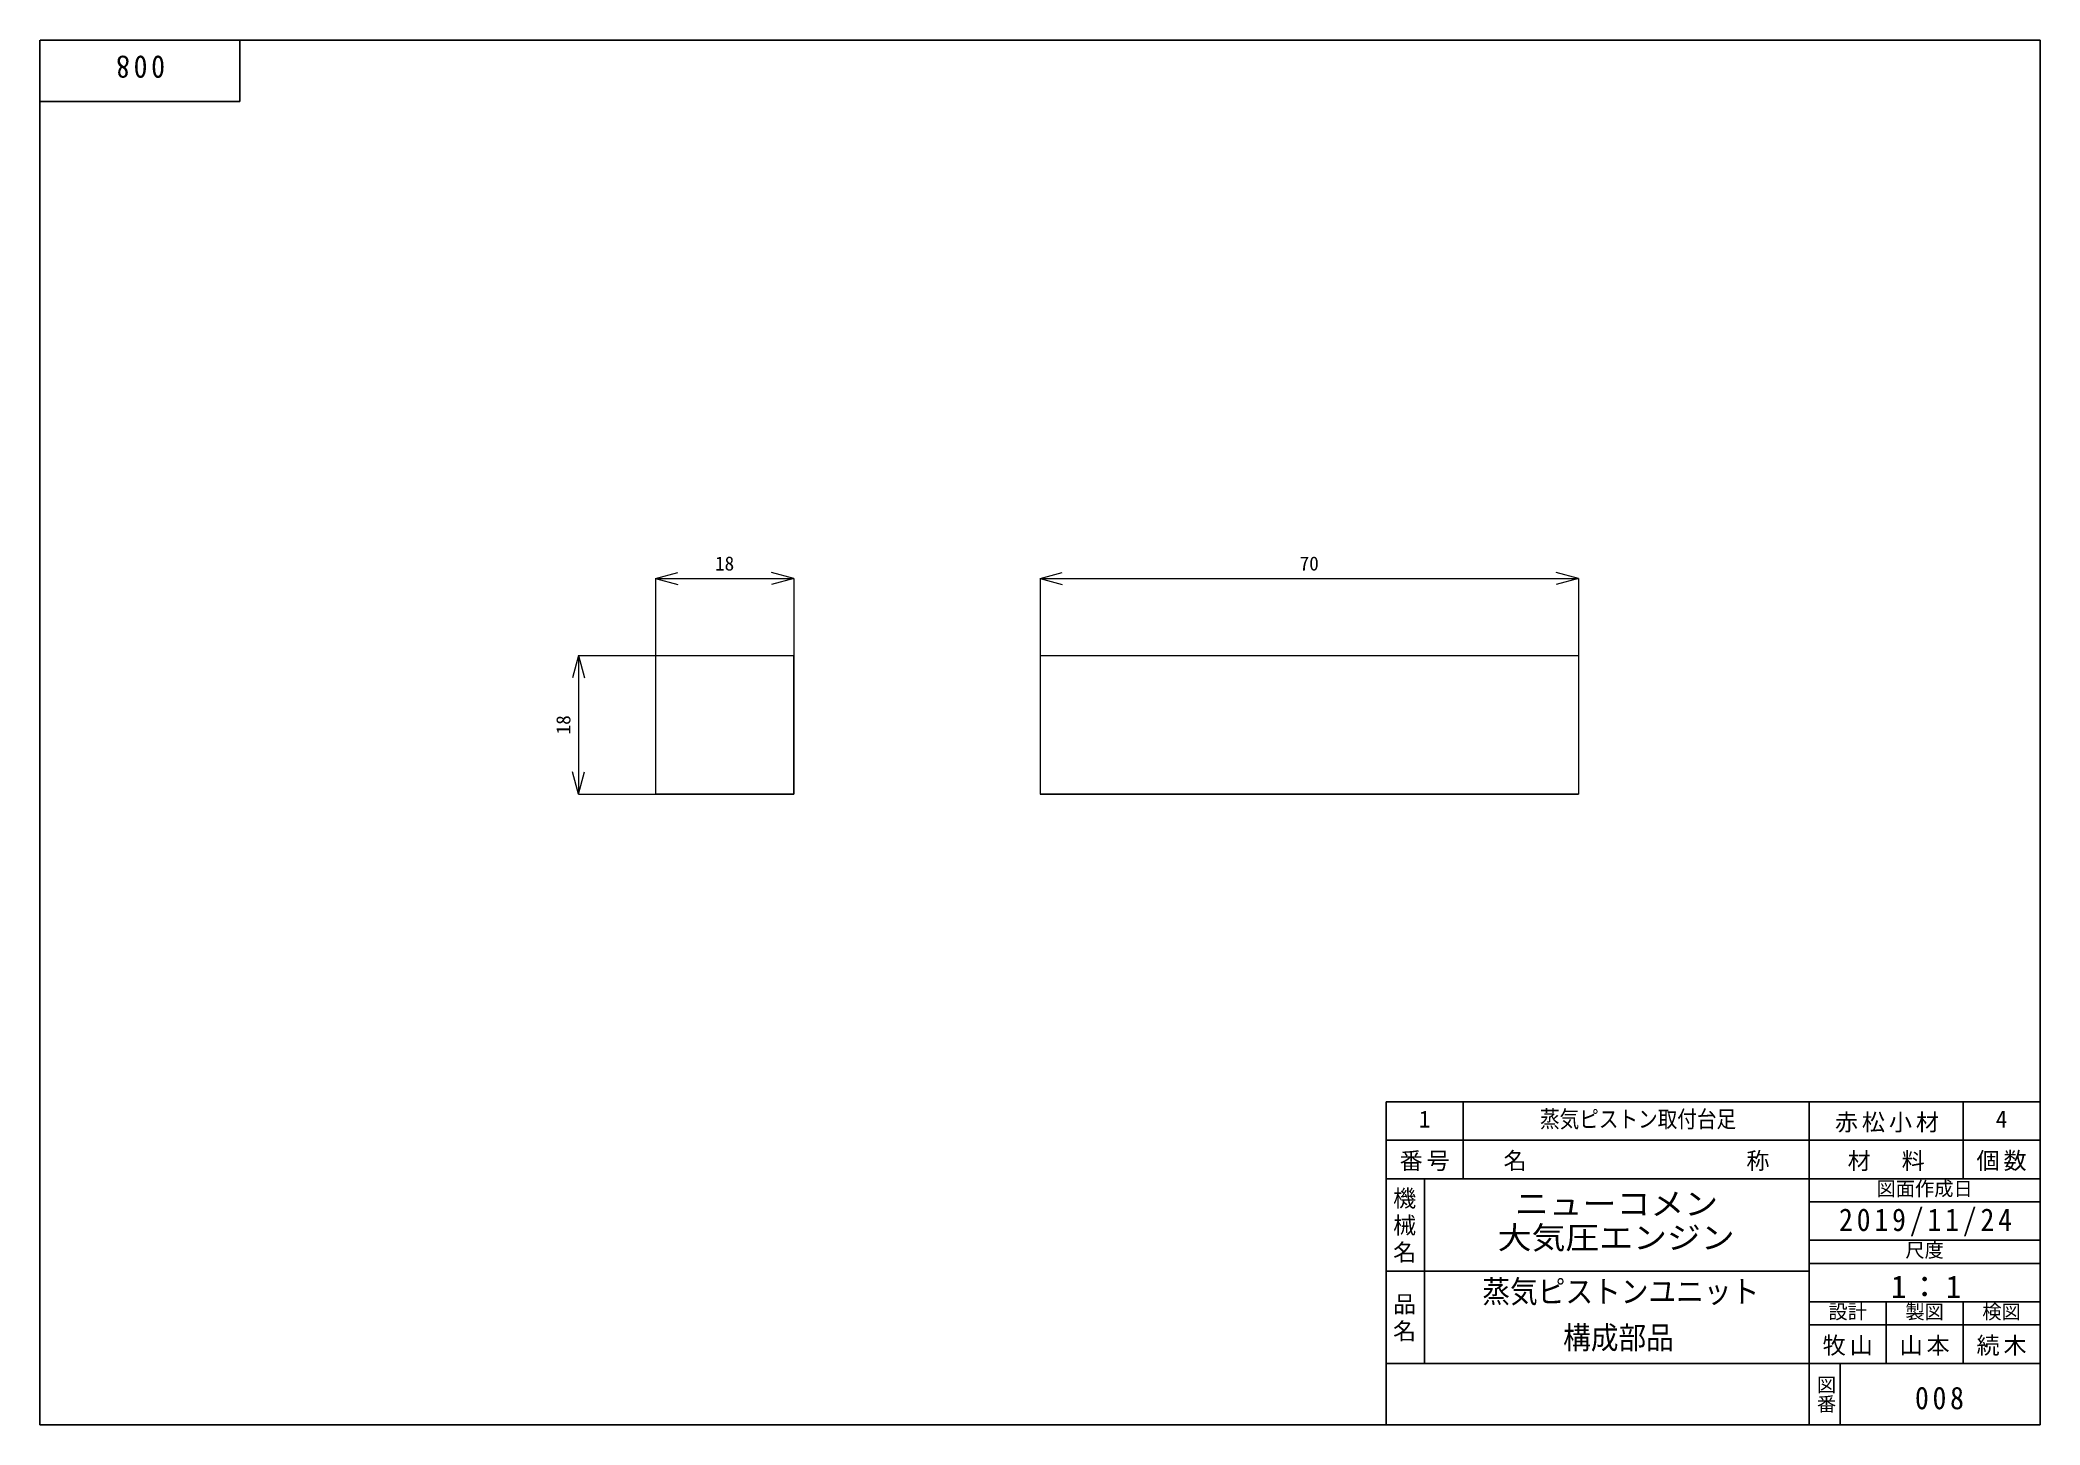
# Model space of a CAD drawing. Units: millimetres at full size, sheet at 1:1. Extents: x -130 to 130, y -94 to 86.
import ezdxf
from ezdxf.enums import TextEntityAlignment as Align

# ---------------------------------------------------------------- set-up
doc = ezdxf.new("R2010")
doc.units = ezdxf.units.MM
doc.layers.add('0-7_表題欄内文字', color=7, linetype='Continuous')
for name, color, linetype, lineweight in [('0-F_輪郭線・表題欄', 7, 'Continuous', 25), ('1-1_実線', 7, 'Continuous', 18), ('1-9_寸法線', 4, 'Continuous', 9)]:
    doc.layers.add(name, color=color, linetype=linetype, lineweight=lineweight)
doc.styles.add('@ＭＳ ゴシック', font='')
doc.styles.add('ＭＳ ゴシック', font='')
doc.styles.get('@ＭＳ ゴシック').set_extended_font_data('@MS Gothic')
doc.styles.get('ＭＳ ゴシック').set_extended_font_data('MS Gothic')

msp = doc.modelspace()

# ---------------------------------------------------------------- linework, layer by layer
at = {"layer": '0-F_輪郭線・表題欄'}
for p, q in [((-130, 86.5), (-130, -93.5)), ((130, 86.5), (-130, 86.5)), ((-104, 78.5), (-104, 86.5)), ((130, -93.5), (130, 86.5)), ((-104, 78.5), (-130, 78.5)), ((45, -51.5), (130, -51.5)), ((45, -93.5), (45, -51.5)), ((55, -61.5), (55, -51.5)), ((100, -93.5), (100, -51.5)), ((120, -61.5), (120, -51.5)), ((45, -56.5), (130, -56.5)), ((45, -61.5), (130, -61.5)), ((50, -85.5), (50, -61.5)), ((100, -64.5), (130, -64.5)), ((100, -69.5), (130, -69.5)), ((100, -72.5), (130, -72.5)), ((45, -73.5), (100, -73.5)), ((100, -77.5), (130, -77.5)), ((110, -85.5), (110, -77.5)), ((120, -85.5), (120, -77.5)), ((100, -80.5), (130, -80.5)), ((45, -85.5), (130, -85.5)), ((104, -93.5), (104, -85.5)), ((-130, -93.5), (130, -93.5))]:
    msp.add_line(p, q, dxfattribs=at)
at = {"layer": '1-1_実線', "color": 4, "lineweight": 9}
for p, q in [((-50, 16.5), (-32, 16.5)), ((-60, 6.5), (-60, -11.5))]:
    msp.add_line(p, q, dxfattribs=at)
at = {"layer": '1-1_実線'}
for p, q in [((-50, 6.5), (-32, 6.5)), ((-50, 6.5), (-50, -11.5)), ((0, 6.5), (70, 6.5)), ((0, 6.5), (0, -11.5)), ((70, 6.5), (70, -11.5))]:
    msp.add_line(p, q, dxfattribs=at)
at = {"layer": '1-1_実線', "lineweight": 25}
for p, q in [((-32, 6.5), (-32, -11.5)), ((-50, -11.5), (-32, -11.5)), ((0, -11.5), (70, -11.5))]:
    msp.add_line(p, q, dxfattribs=at)
at = {"layer": '1-9_寸法線'}
for p, q in [((-50, 16.5), (-47.102, 17.276)), ((-50, 16.5), (-47.102, 15.724)), ((-50, 16.5), (-50, 6.5)), ((-32, 16.5), (-34.898, 17.276)), ((-32, 16.5), (-34.898, 15.724)), ((-32, 16.5), (-32, 6.5)), ((0, 16.5), (2.898, 17.276)), ((0, 16.5), (2.898, 15.724)), ((0, 16.5), (70, 16.5)), ((0, 16.5), (0, 6.5)), ((70, 16.5), (67.102, 17.276)), ((70, 16.5), (67.102, 15.724)), ((70, 16.5), (70, 6.5)), ((-60, 6.5), (-60.776, 3.602)), ((-60, 6.5), (-59.224, 3.602)), ((-60, 6.5), (-50, 6.5)), ((-60, -11.5), (-60.776, -8.602)), ((-60, -11.5), (-59.224, -8.602)), ((-60, -11.5), (-50, -11.5))]:
    msp.add_line(p, q, dxfattribs=at)

# ---------------------------------------------------------------- texts
at = {"layer": '0-7_表題欄内文字', "style": 'ＭＳ ゴシック'}
for s, p in [('1', (49.25, -55.5)), ('4', (124.25, -55.5))]:
    msp.add_text(s, height=2.199, dxfattribs=at).set_placement(p, align=Align.BOTTOM_LEFT)
for s, height, width, p in [('蒸気ピストン取付台足', 2.199, 0.85, (65, -55.5)), ('ニューコメン', 2.933, 1.1, (61.75, -67.096)), ('大気圧エンジン', 2.933, 1.1, (59.5, -71.499)), ('蒸気ピストンユニット', 2.933, 0.9, (57.5, -78.5)), ('構成部品', 2.933, 0.9, (68, -84.5))]:
    msp.add_text(s, height=height, dxfattribs=dict(at, width=width)).set_placement(p, align=Align.BOTTOM_LEFT)
at = {"layer": '0-7_表題欄内文字', "color": 4, "style": 'ＭＳ ゴシック'}
for s, p in [('図面作成日', (108.75, -64.25)), ('尺度', (112.5, -72.25)), ('設計', (102.5, -80.25)), ('製図', (112.5, -80.25)), ('検図', (122.5, -80.25))]:
    msp.add_text(s, height=1.833, dxfattribs=at).set_placement(p, align=Align.BOTTOM_LEFT)
at = {"layer": '0-7_表題欄内文字', "color": 4, "style": '@ＭＳ ゴシック'}
msp.add_text('図番', height=1.833, rotation=270, dxfattribs=at).set_placement((100.75, -87), align=Align.BOTTOM_LEFT)
at = {"layer": '0-7_表題欄内文字', "attachment_point": 7}
for s, insert, char_height, rotation, style in [('\\T1.27;\\W0.9;008', (-113.75, 84.5), 2.933, 180, 'ＭＳ ゴシック'), ('\\T1.17;機械名', (46, -62.5), 2.199, 270, '@ＭＳ ゴシック'), ('\\T1.17;品名', (46, -76.25), 2.199, 270, '@ＭＳ ゴシック')]:
    msp.add_mtext(s, dxfattribs=dict(at, insert=insert, char_height=char_height, rotation=rotation, style=style))
at = {"layer": '0-7_表題欄内文字', "attachment_point": 7, "style": 'ＭＳ ゴシック'}
for s, insert, char_height in [('\\T1.17;赤松小材', (103.341, -55.5), 2.199), ('\\T1.17;番号', (46.75, -60.5), 2.199), ('\\T1.17;名\u3000\u3000\u3000\u3000\u3000\u3000\u3000\u3000称', (60.25, -60.5), 2.199), ('\\T1.17;材\u3000料', (105, -60.5), 2.199), ('\\T1.17;個数', (121.75, -60.5), 2.199), ('\\T1.28;\\W0.9;2019/11/24', (103.875, -69), 2.933), ('\\T1.19;1：1', (110.625, -77), 2.933), ('\\T1.17;牧山', (101.75, -84.5), 2.199), ('\\T1.17;山本', (111.75, -84.5), 2.199), ('\\T1.17;続木', (121.75, -84.5), 2.199), ('\\T1.27;\\W0.9;008', (113.75, -91.5), 2.933)]:
    msp.add_mtext(s, dxfattribs=dict(at, insert=insert, char_height=char_height))
at = {"layer": '1-1_実線', "color": 4, "style": 'ＭＳ ゴシック'}
msp.add_text('18', height=1.833, dxfattribs=at).set_placement((-42.25, 17), align=Align.BOTTOM_LEFT)
msp.add_text('18', height=1.833, rotation=90, dxfattribs=at).set_placement((-60.5, -3.75), align=Align.BOTTOM_LEFT)
at = {"layer": '1-9_寸法線', "style": 'ＭＳ ゴシック'}
msp.add_text('70', height=1.833, dxfattribs=at).set_placement((33.75, 17), align=Align.BOTTOM_LEFT)

doc.saveas('drawing.dxf')
